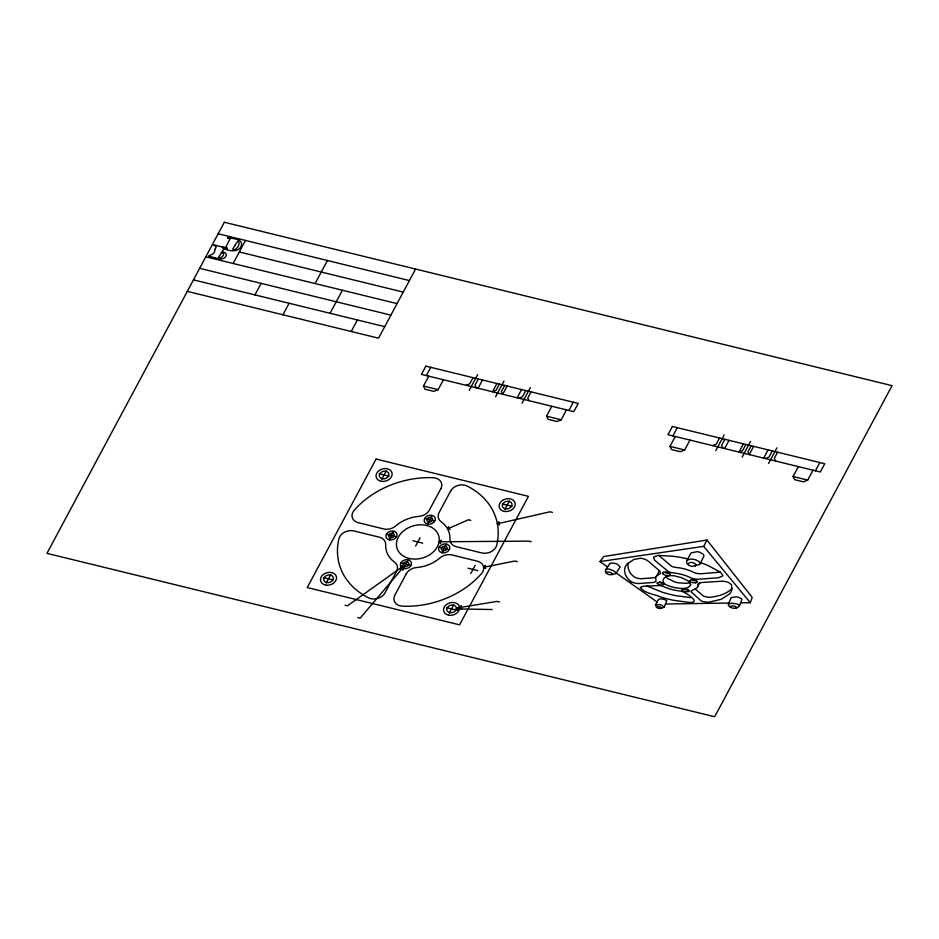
<?xml version="1.0" encoding="UTF-8"?>
<svg xmlns="http://www.w3.org/2000/svg" width="939" height="939" viewBox="0 0 939 939"><rect width="100%" height="100%" fill="white"/><g stroke="black" fill="none" stroke-linecap="round" stroke-linejoin="round"><path stroke-width="1.41" d="M664.178 607.064L661.572 605.186A13.862 10.634 -16.1 0 0 659.319 604.622L655.469 604.927L656.76 607.556A7.535 5.775 -16.1 0 0 660.434 608.542L664.037 607.333L666.807 600.843A3.85 2.946 -16.1 0 0 666.479 600.549L664.589 599.61A12.9 9.895 -16.1 0 0 662.359 599.059L660.375 598.906A5 3.838 -16.1 0 0 659.718 598.965L658.485 599.469L655.41 604.986M665.305 572.121L665.587 572.649A4.167 3.204 -16.1 0 0 668.322 573.4L669.824 573.541A2.617 2.007 -16.1 0 1 670.399 574.363L669.683 575.314L667.523 575.595A8.885 6.819 -16.1 0 1 664.683 574.95L663.18 574.069M696.327 580.478L696.257 580.443A8.604 6.608 -16.1 0 0 692.63 579.598L692.559 580.079A4.096 3.134 -16.1 0 0 695.259 580.818A1.232 0.939 -16.1 0 0 696.28 580.466L697.571 581.992L695.693 582.943M403.594 565.841L403.23 567.989L403.289 566.064L400.941 565.853L403.594 565.841L347.489 605.796L345.047 605.197M628.285 562.907C626.876 568.142 629.905 573.952 634.224 576.91A15.482 11.878 -16.1 0 0 636.736 577.966A13.216 10.141 -16.1 0 0 642.135 578.706L655.633 577.579M697.771 586.523L697.9 584.398A1.643 1.256 -16.1 0 1 698.205 583.788L701.644 582.509L720.753 581.276A17.254 13.24 -16.1 0 1 727.76 582.192A14.918 11.444 -16.1 0 1 728.5 582.462L731.54 584.751L731.821 589.645A11.914 9.144 -16.1 0 1 729.638 593.882L721.34 599.235L709.368 602.087A14.555 11.162 -16.1 0 1 703.781 601.711A15.705 12.043 -16.1 0 1 701.175 600.901L690.916 591.617A1.338 1.021 -16.1 0 1 691.163 591.065L697.102 587.685A4.566 3.498 -16.1 0 0 697.771 586.523L699.52 582.966M615.843 573.506L615.327 572.039L612.967 570.501A15.083 11.573 -16.1 0 0 610.831 569.738C606.582 567.179 602.721 571.605 607.768 574.093A9.097 6.972 -16.1 0 0 609.634 574.75L615.738 573.67L620.186 567.027L617.357 564.198A14.026 10.763 -16.1 0 0 615.268 563.435L611.395 563.048A2.078 1.596 -16.1 0 0 609.74 563.717M740.613 602.85L750.308 602.709L752.186 597.38L706.961 540.031L603.742 556.534L600.009 561.557L607.568 566.898M739.404 606.089L741.81 599.657A1.479 1.139 -16.1 0 0 741.564 598.742L738.183 597.169A13.991 10.728 -16.1 0 0 735.953 596.828L731.105 597.662L728.335 604.34M222.297 247.239L222.672 248.084A9.472 7.266 -16.1 0 0 223.505 248.448L224.855 249.011A3.357 2.582 -16.1 0 0 225.196 249.152C230.454 251.499 239.856 252.251 241.511 244.973A6.62 5.082 -16.1 0 0 241.358 242.872L240.795 241.757A9.014 6.913 -16.1 0 0 236.288 239.187L231.311 238.107A51.833 39.767 -16.1 0 1 230.149 237.813L229.069 237.52A3.31 2.535 -16.1 0 0 228.224 237.379M235.114 245.056L237.907 240.971A1.878 1.444 -16.1 0 1 238.541 241.358L239.022 242.567A7.418 5.693 -16.1 0 1 239.046 243.178A9.179 7.043 -16.1 0 1 238.318 246.018A9.848 7.547 -16.1 0 1 236.053 248.882L234.468 249.762A2.371 1.819 -16.1 0 1 233.072 249.868L232.872 248.823A14.437 11.08 -16.1 0 1 233.212 248.236L233.353 248.002M447.574 528.903L448.607 526.826L447.926 528.751L450.051 529.432L447.574 528.903L468.385 519.772L470.826 520.37M700.06 563.834L703.745 556.522A2.348 1.808 -16.1 0 0 703.921 555.818L703.581 554.679A5.2 3.991 -16.1 0 0 703.276 554.292L700.024 552.32A13.04 10 -16.1 0 0 697.278 551.698L691.127 552.836L686.655 560.783M600.009 561.557L703.698 546.369L706.961 540.031M221.334 252.814L220.512 254.352A5.564 4.272 -16.1 0 0 219.984 255.126L219.926 255.244A7.43 5.704 -16.1 0 1 219.327 256.171A6.55 5.024 -16.1 0 1 218.987 256.699L218.904 256.817M233.13 263.495L245.478 240.454M254.939 294.893L261.112 283.378M282.921 314.776L289.095 303.262M315.093 283.555L327.441 260.514M330.07 313.286L342.418 290.245M351.221 331.49L357.395 319.976M415.578 269.047L378.546 338.181L187.295 291.372M426.353 375.565L430.766 367.337M443.431 379.755L438.137 389.638L433.888 391.387L425.062 389.227L423.466 386.058L428.747 376.152M326.303 582.896L330.716 574.668M381.903 479.113L386.316 470.873M473.01 377.678L469.711 383.84L466.131 385.307M389.262 539.608L393.676 531.38M469.254 390.284L477.658 374.614M478.327 378.969L475.017 385.131L476.366 387.807M478.092 388.23L482.505 380.002M496.919 383.523L492.506 391.763L496.074 390.284L499.384 384.121M403.711 568.306L408.125 560.067M415.625 546.064L420.038 537.824M427.538 523.821L431.952 515.593M495.628 396.739L504.02 381.07M504.689 385.424L501.391 391.586L502.741 394.263L507.154 386.035M517.154 397.796L521.568 389.556M525.746 390.577L522.448 396.739L518.88 398.218M441.999 552.519L446.412 544.28M522.002 403.195L530.394 387.525M531.063 391.88L527.765 398.042L529.115 400.718M551.803 406.27L546.51 416.165L561.205 419.756L566.499 409.874M449.358 613.014L453.772 604.786M504.959 509.231L509.372 500.992M470.779 573.541L475.193 565.301M568.893 410.46L573.306 402.221M672.876 435.907L677.289 427.668M675.27 436.494L669.976 446.377L684.648 449.981L680.411 451.729L671.585 449.57L670 446.389M684.672 449.969L689.965 440.086M719.532 438.008L716.234 444.17L712.666 445.638M715.788 450.626L724.18 434.945M724.849 439.311L721.551 445.473L722.901 448.149M724.615 448.572L729.028 440.332M743.442 443.854L739.028 452.093L742.608 450.626L745.906 444.464M742.15 457.07L750.554 441.4M751.223 445.767L747.914 451.917L749.263 454.605L753.677 446.365M763.689 458.126L768.09 449.887M772.281 450.92L768.971 457.082L765.402 458.549M768.525 463.526L776.917 447.856M777.586 452.211L774.288 458.373L775.637 461.049M813.021 470.204L807.716 480.099L803.479 481.848L794.652 479.676L793.056 476.507L798.338 466.613M815.428 470.791L819.841 462.551M234.985 245.29L234.727 245.76A14.942 11.468 -16.1 0 1 234.022 246.898A16.186 12.418 -16.1 0 1 233.647 247.532L233.506 247.767M631.184 581.664A16.339 12.536 -16.1 0 0 633.743 582.72A13.932 10.681 -16.1 0 0 639.177 583.495L653.462 582.462L655.727 581.605A1.385 1.056 -16.1 0 0 656.044 581.065L655.61 577.673L659.025 571.581A5.035 3.862 -16.1 0 1 659.565 570.842M605.491 569.82L609.81 563.776M656.161 576.476L660.211 573.576A1.702 1.315 -16.1 0 0 660.563 572.954L659.683 570.959L648.356 561.229A16.186 12.418 -16.1 0 0 642.405 558.541A15.857 12.172 -16.1 0 0 640.68 558.247L633.942 559.444L627.088 564.069A11.925 9.144 -16.1 0 0 624.764 568.33C623.825 573.447 626.888 578.929 631.196 581.664M402.573 568.142L399.92 568.752L402.35 568.4L402.96 570.196L402.573 568.142L360.142 618.202L357.7 617.604M497.388 523.798L498.985 521.908L497.752 523.704L499.525 524.819L497.388 523.798L549.984 511.79L552.425 512.389M732.009 588.26C726.927 594.117 718.875 595.972 711.539 597.157A13.815 10.599 -16.1 0 1 705.999 596.84A14.86 11.409 -16.1 0 1 703.417 596.019L695.353 589.117M483.644 567.285L485.31 565.442L484.019 567.215L485.733 568.377L483.644 567.285L514.854 561.029L517.295 561.628M459.605 607.568L461.378 605.772L459.981 607.51L461.624 608.742L459.605 607.568L497.036 601.394L499.478 601.993M439.076 541.791L441.213 540.265L439.452 541.791L440.708 543.294L439.076 541.791L528.739 541.134L531.181 541.733M456.366 608.906L458.502 607.392L456.741 608.906L457.962 610.42L456.366 608.906L492.13 609.517M736.176 607.873L736.317 607.028L734.568 606.183A9.05 6.949 -16.1 0 0 732.573 605.866L729.803 606.524L731.727 607.897A9.061 6.96 -16.1 0 0 733.688 608.214C737.984 609.035 742.244 604.399 735.648 603.777A15.036 11.538 -16.1 0 0 733.394 603.425C731.152 602.756 725.601 604.164 729.814 606.864M661.42 608.366L661.232 607.533A7.5 5.751 -16.1 0 0 657.523 606.535L656.384 607.193M682.36 589.211L684.484 588.882A8.885 6.819 -16.1 0 1 687.16 589.399L688.58 590.15M663.227 572.391L665.505 572.051A8.803 6.749 -16.1 0 1 668.31 572.673L669.225 573.107M688.604 591.5L686.479 591.805A8.85 6.784 -16.1 0 1 683.803 591.265L682.383 590.502M695.283 566.194L696.28 564.703L693.898 562.989A8.592 6.585 -16.1 0 0 692.219 562.602C688.98 561.264 686.221 565.266 690.541 566.053A8.592 6.585 -16.1 0 0 692.172 566.428L699.637 564.515A2.066 1.585 -16.1 0 0 700.06 563.764L699.109 561.628L696.069 559.973A14.015 10.752 -16.1 0 0 693.264 559.339C689.919 558.036 683.263 561.123 688.24 564.585M561.205 419.756L556.944 421.505L548.118 419.346L546.533 416.177M612.005 574.856L612.58 573.905L610.89 572.649A9.167 7.043 -16.1 0 0 609.27 572.109L606.864 572.004L606.265 572.837M227.297 248.776L227.473 248.072L223.541 247.286M720.248 572.144L701.515 573.717A15.517 11.902 -16.1 0 1 693.158 572.144A47.549 36.48 -16.1 0 0 676.385 567.496L675.857 567.438M692.325 579.598L690.247 580.067L689.942 581.218M665.833 604.012L728.852 603.038M687.677 558.905A126.319 96.905 -16.1 0 0 672.664 556.24L658.356 555.395L653.978 556.792A2.289 1.761 -16.1 0 0 653.532 557.531L654.577 560.184L668.521 571.71A17.09 13.111 -16.1 0 0 672.852 572.849L673.38 572.907A50.26 38.558 -16.1 0 1 690.376 577.591A16.386 12.571 -16.1 0 0 698.839 579.21L718.499 577.767L722.502 576.065A2.195 1.678 -16.1 0 0 722.83 575.314L720.342 572.156L708.217 565.607A116.612 89.463 -16.1 0 0 700.658 562.649M224.315 248.459L221.956 251.664L222.719 251.863A7.324 5.622 -16.1 0 1 225.724 253.389L226.111 254.093A3.662 2.805 -16.1 0 1 226.205 255.537L225.982 256.112A5.188 3.979 -16.1 0 1 225.783 256.5A4.566 3.498 -16.1 0 1 223.822 258.26L223.153 258.565A5.857 4.495 -16.1 0 1 219.433 258.8L215.289 257.932M690.916 597.685L676.503 595.772A123.338 94.616 -16.1 0 1 662.042 592.122L646.924 585.995M226.628 248.788L226.557 248.788A8.756 6.714 -16.1 0 0 226.135 248.741A7.078 5.434 -16.1 0 0 225.571 248.635L225.196 248.577A7.078 5.434 -16.1 0 1 224.644 248.471M793.044 476.496L807.704 480.087M218.153 233.764L409.404 280.573M229.679 238.67L228.846 238.471A6.397 4.906 -16.1 0 1 227.86 238.33M239.304 251.969L403.242 292.099M210.559 256.687L213.634 257.439A11.397 8.744 -16.1 0 0 214.867 257.826L215.078 257.885M205.805 256.805L397.068 303.614M199.631 268.331L390.894 315.14M193.457 279.857L384.72 326.655M423.454 386.046L438.137 389.638M379.227 473.796L388.992 476.19M502.283 503.914L512.048 506.309M424.862 518.516L434.628 520.899M386.586 534.303L396.352 536.685M412.949 540.758L422.714 543.141M439.323 547.202L449.088 549.597M468.103 568.224L477.869 570.619M401.035 562.989L410.801 565.384M323.615 577.591L333.392 579.973M446.682 607.709L456.448 610.092M657.417 583.589L658.462 584.269A8.439 6.479 -16.1 0 0 661.702 585.079L664.026 584.445L662.77 582.873A8.791 6.737 -16.1 0 0 660.14 582.086L657.03 582.919A2.054 1.573 -16.1 0 0 657.429 583.577M227.684 238.224L227.872 237.403A2.441 1.878 -16.1 0 1 228.224 237.403M616.195 573.001L657.1 601.946M230.055 238.858L225.736 247.321L224.832 247.673A4.73 3.627 -16.1 0 1 223.858 247.356L217.32 245.76A7.712 5.916 -16.1 0 1 216.874 245.607L215.923 245.243A13.78 10.575 -16.1 0 0 214.691 244.844L213.529 245.208L215.653 246.37A2.394 1.831 -16.1 0 1 216.24 246.581L215.571 248.342A10.845 8.322 -16.1 0 1 215.078 249.164M658.814 555.383L671.585 566.311A16.163 12.395 -16.1 0 0 675.857 567.438M703.698 546.369L750.308 602.709M659.471 582.039L659.741 582.403A4.155 3.181 -16.1 0 0 662.253 583.084A1.209 0.927 -16.1 0 0 662.887 582.931M663.263 573.975A1.596 1.221 -16.1 0 1 662.946 572.262M682.442 590.443A1.303 0.998 -16.1 0 1 682.101 589.105M688.533 590.22A1.315 1.009 -16.1 0 1 688.886 591.617M695.412 582.755A6.949 5.341 -16.1 0 1 689.872 581.276M684.519 589.164A4.073 3.122 -16.1 0 0 687.008 589.833A1.385 1.068 -16.1 0 0 687.771 589.657M689.942 582.579A12.946 9.93 -16.1 0 1 685.834 583.307L678.31 582.79A32.9 25.247 -16.1 0 1 674.284 581.769L667.383 578.248A11.174 8.568 -16.1 0 1 665.986 576.722M223.505 253.8A4.155 3.181 -16.1 0 1 221.498 257.133L220.606 257.615A2.078 1.596 -16.1 0 1 219.303 257.72L219.163 257.685A1.197 0.916 -16.1 0 1 218.787 257.532M221.428 252.626A2.629 2.019 -16.1 0 1 222.132 252.732L222.238 252.755A2.324 1.784 -16.1 0 1 223.541 253.8M214.937 249.363A4.625 3.545 -16.1 0 0 214.773 249.633C215.677 255.385 206.134 255.467 209.244 256.453A11.397 8.744 -16.1 0 0 210.559 256.687M640.386 587.509C644.776 593.73 655.023 594.105 661.514 597.321A130.791 100.332 -16.1 0 0 674.026 600.373L689.472 602.451A12.5 9.59 -16.1 0 0 690.764 602.486C700.341 602.063 686.972 593.53 682.958 591.77A17.008 13.052 -16.1 0 0 679.132 590.889A50.776 38.957 -16.1 0 1 664.119 586.805L663.31 586.464A17.137 13.146 -16.1 0 0 659.953 585.56L642.663 586.265L640.386 587.509M690.705 584.574C688.428 590.009 680.364 588.295 675.646 587.802A34.813 26.715 -16.1 0 1 671.573 586.781C655.082 582.696 665.493 572.344 677.312 576.652A34.778 26.679 -16.1 0 1 681.773 577.778L688.404 581.065L690.705 584.574M224.327 222.25L46.95 553.341L714.673 716.75L892.05 385.659L224.327 222.25M376.07 459.054L307.229 587.556L459.594 624.846L528.434 496.344L376.07 459.054M425.86 366.128L421.447 374.368L573.799 411.658L578.213 403.418L425.86 366.128M396.587 571.299L385.037 592.849A10.892 8.357 -16.1 0 1 368.734 597.92A81.681 62.667 -16.1 0 1 338.92 538.763A10.892 8.357 -16.1 0 1 353.862 530.946L379.415 537.202A10.892 8.357 -16.1 0 1 385.706 544.561A32.677 25.071 -16.1 0 0 394.58 562.168A10.892 8.357 -16.1 0 1 396.587 571.299M440.861 488.656L429.311 510.206A10.892 8.357 -16.1 0 1 419.123 516.356A32.677 25.071 -16.1 0 0 395.636 526.028A10.892 8.357 -16.1 0 1 383.828 528.962L358.275 522.706A10.892 8.357 -16.1 0 1 354.203 510.253A81.681 62.667 -16.1 0 1 433.137 477.705A10.892 8.357 -16.1 0 1 440.861 488.656M406.352 573.682L394.814 595.244A10.892 8.357 -16.1 0 0 402.538 606.195A81.681 62.667 -16.1 0 0 481.472 573.647A10.892 8.357 -16.1 0 0 477.399 561.182L451.847 554.926A10.892 8.357 -16.1 0 0 440.039 557.86A32.677 25.071 -16.1 0 1 416.552 567.543A10.892 8.357 -16.1 0 0 406.352 573.682M450.626 491.05L439.076 512.6A10.892 8.357 -16.1 0 0 441.095 521.732A32.677 25.071 -16.1 0 1 449.957 539.326A10.892 8.357 -16.1 0 0 456.26 546.698L481.813 552.942A10.892 8.357 -16.1 0 0 496.743 545.136A81.681 62.667 -16.1 0 0 466.941 485.968A10.892 8.357 -16.1 0 0 450.626 491.05M672.383 426.47L667.969 434.698L820.334 471.988L824.747 463.76L672.383 426.47M382.361 478.773A4.918 3.779 -16.1 0 0 388.887 473.866A4.918 3.779 -16.1 0 0 381.07 472.352A4.918 3.779 -16.1 0 0 382.361 478.773M403.899 568.564A5.704 4.378 -16.1 0 0 411.47 562.872A5.704 4.378 -16.1 0 0 402.397 561.123A5.704 4.378 -16.1 0 0 403.899 568.564M442.175 552.778A5.704 4.378 -16.1 0 0 449.758 547.085A5.704 4.378 -16.1 0 0 440.684 545.336A5.704 4.378 -16.1 0 0 442.175 552.778M427.726 524.091A5.704 4.378 -16.1 0 0 435.297 518.398A5.704 4.378 -16.1 0 0 426.224 516.638A5.704 4.378 -16.1 0 0 427.726 524.091M410.108 558.658A21.785 16.714 -16.1 0 0 439.018 536.932A21.785 16.714 -16.1 0 0 404.392 530.242A21.785 16.714 -16.1 0 0 410.108 558.658M389.439 539.878A5.704 4.378 -16.1 0 0 397.009 534.185A5.704 4.378 -16.1 0 0 387.936 532.425A5.704 4.378 -16.1 0 0 389.439 539.878M381.199 481.284A8.193 6.28 -16.1 0 0 392.068 473.115A8.193 6.28 -16.1 0 0 379.051 470.592A8.193 6.28 -16.1 0 0 381.199 481.284M505.417 508.891A4.918 3.779 -16.1 0 0 511.955 503.985A4.918 3.779 -16.1 0 0 504.126 502.471A4.918 3.779 -16.1 0 0 505.417 508.891M504.255 511.391A8.193 6.28 -16.1 0 0 515.135 503.222A8.193 6.28 -16.1 0 0 502.107 500.71A8.193 6.28 -16.1 0 0 504.255 511.391M326.76 582.556A4.918 3.779 -16.1 0 0 333.286 577.649A4.918 3.779 -16.1 0 0 325.469 576.135A4.918 3.779 -16.1 0 0 326.76 582.556M325.598 585.067A8.193 6.28 -16.1 0 0 336.467 576.898A8.193 6.28 -16.1 0 0 323.45 574.386A8.193 6.28 -16.1 0 0 325.598 585.067M449.816 612.674A4.918 3.779 -16.1 0 0 456.354 607.768A4.918 3.779 -16.1 0 0 448.525 606.254A4.918 3.779 -16.1 0 0 449.816 612.674M448.654 615.186A8.193 6.28 -16.1 0 0 459.523 607.017A8.193 6.28 -16.1 0 0 446.506 604.505A8.193 6.28 -16.1 0 0 448.654 615.186M443.149 550.677A2.958 2.277 -16.1 0 0 447.081 547.719A2.958 2.277 -16.1 0 0 442.375 546.815A2.958 2.277 -16.1 0 0 443.149 550.677M390.413 537.765A2.958 2.277 -16.1 0 0 394.345 534.807A2.958 2.277 -16.1 0 0 389.638 533.904A2.958 2.277 -16.1 0 0 390.413 537.765M404.873 566.463A2.958 2.277 -16.1 0 0 408.805 563.506A2.958 2.277 -16.1 0 0 404.087 562.602A2.958 2.277 -16.1 0 0 404.873 566.463M428.7 521.978A2.958 2.277 -16.1 0 0 432.633 519.021A2.958 2.277 -16.1 0 0 427.926 518.117A2.958 2.277 -16.1 0 0 428.7 521.978"/></g></svg>
